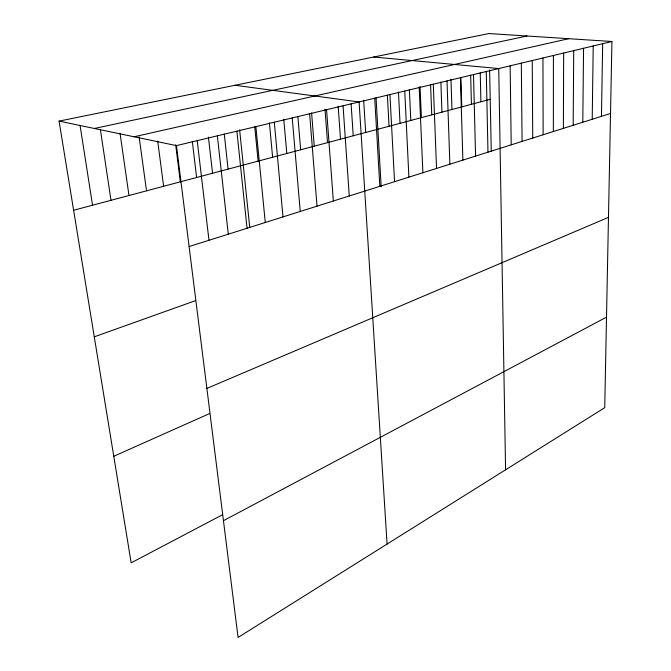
<?xml version="1.0" encoding="UTF-8"?>
<svg xmlns="http://www.w3.org/2000/svg" width="671" height="671" viewBox="0 0 671 671"><rect width="100%" height="100%" fill="white"/><g stroke="black" fill="none" stroke-linecap="round" stroke-linejoin="round"><path stroke-width="1.01" d="M553.357 131.533L553.416 55.483M563.372 128.379L563.674 53.026M573.177 125.276L573.722 50.627M582.789 122.248L583.569 48.27M592.216 119.27L593.214 45.963M601.459 116.351L602.667 43.707M59.065 121.115L488.899 33.55L611.935 41.493L604.73 407.674L238.079 637.45L176.448 145.615L59.065 121.115L131.164 562.835L222.143 514.934M223.451 520.696L606.517 317.14M113.776 456.272L209.427 413.638M206.878 388.417L608.48 217.345M94.276 336.825L195.261 300.742M189.096 246.559L610.518 113.483M73.617 210.258L490.216 99.308M176.448 145.615L611.935 41.493M134.083 136.775L568.698 38.7M94.334 128.48L526.953 36.008M373.697 57.018L498.738 68.551L505.582 469.809M235.009 85.276L359.102 101.942L387.083 544.072M80.042 125.301L92.548 205.217M100.39 129.595L110.992 200.302M120.042 133.261L128.983 195.513M139.107 136.842L146.521 190.841M157.702 141.095L163.632 186.278M175.685 144.819L180.331 181.833M192.317 141.447L196.637 177.496M197.207 140.65L208.983 240.285M208.421 137.144L212.548 173.252M217.345 135.836L228.291 234.187M224.265 133.965L228.09 169.117M236.888 131.164L247.045 228.266M239.622 129.839L249.738 227.385M255.869 126.626L265.28 222.504M254.737 126.827L258.117 161.115M269.406 122.868L272.619 157.257M274.305 122.214L283.003 216.909M283.783 119.438L286.802 153.483M292.22 117.937L300.247 211.466M297.89 116.67L300.667 149.784M311.604 112.938L314.238 146.177M309.633 113.768L317.022 206.165M326.576 109.717L333.353 201.006M325.016 109.272L327.507 142.638M343.057 105.775L349.255 195.991M338.176 106.144L340.499 139.182M351.092 103.653L353.214 135.794M363.674 100.189L365.661 132.481M376.045 97.832L381.17 186.647M374.72 98.209L379.836 186.328M387.377 95.131L389.054 126.249M389.935 94.569L394.548 181.682M398.465 92.028L400.033 123.321M404.756 91.03L408.891 177.152M409.36 89.428L410.811 120.453M420.038 86.416L421.38 117.635M419.199 87.574L422.889 172.741M433.29 84.202L436.536 168.429M430.564 84.504L431.763 114.875M440.864 82.047L441.946 112.158M447.02 80.923L449.864 164.219M450.962 79.17L451.952 109.499M460.918 77.844L461.774 106.882M460.423 77.719L462.873 160.109M473.508 74.59L475.571 156.1M470.656 75.068L471.428 104.307M480.235 72.778L480.906 101.791M486.274 71.537L487.976 152.183M489.629 70.078L491.256 151.394M510.153 65.825L511.201 144.852M521.317 63.158L522.08 141.413M532.246 60.541L532.724 138.05M542.948 57.983L543.149 134.762"/></g></svg>
